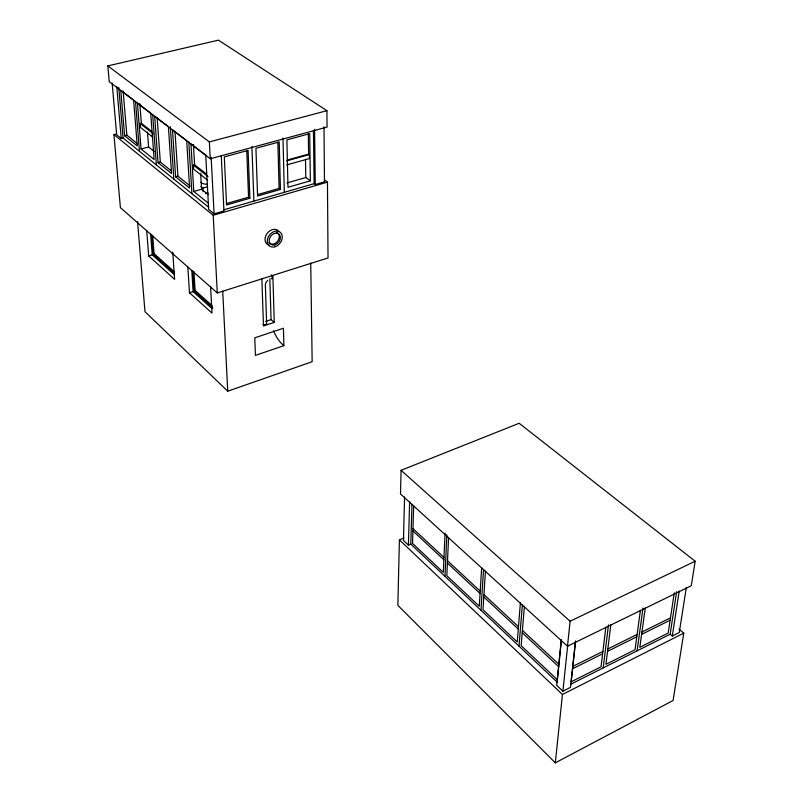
<?xml version="1.0" encoding="UTF-8"?>
<svg xmlns="http://www.w3.org/2000/svg" width="803" height="803" viewBox="0 0 803 803"><rect width="100%" height="100%" fill="white"/><g stroke="black" fill="none" stroke-linecap="round" stroke-linejoin="round"><path stroke-width="1.2" d="M404.009 537.94L399.412 539.877L397.856 605.342L555.305 762.85L673.075 700.507L683.755 633.155L678.967 629.15M401.068 470.317L400.506 493.986L567.5 646.204L691.283 585.748L695.167 561.237L519.16 423.271L401.068 470.317L570.11 621.221L567.5 646.204M404.561 497.007L403.447 540.429L408.416 545.127L410.815 544.113L411.959 504.354M408.416 545.127L409.63 501.624M413.665 505.659L412.541 543.42L443.316 572.388L445.063 532.991M444.972 576.323L446.849 534.698M448.586 537.478L446.829 575.701L479.281 606.235L481.659 567.611M480.977 610.28L483.536 569.407M485.434 571.053L482.974 609.718L517.242 641.968L520.404 602.742M518.999 646.134L522.392 604.639M524.399 606.385L521.147 645.652L557.382 679.75L561.397 640.101M561.307 639.65L556.68 685.32L562.903 691.202L570.481 687.378L575.42 641.687M555.305 762.85L562.451 694.465L399.412 539.877M562.903 691.202L567.691 645.461M575.59 640.914L571.164 681.807L601.025 666.811L605.833 627.294M603.194 667.915L608.473 624.925M610.822 624.854L605.934 664.342L635.032 649.727L640.403 610.41M637.1 650.852L643.002 608.082M645.271 608.042L639.82 647.318L668.176 633.075L674.269 592.765M570.572 684.327L670.154 634.219L676.638 591.66M670.154 634.219L672.302 636.036L679.208 591.018M686.314 587.555L679.278 632.513L672.302 636.036M267.75 280.357L266.074 282.234L265.361 284.834L266.626 323.529M562.451 694.465L683.755 633.155M572.84 666.37L602.892 651.434M607.841 648.975L637.12 634.43M641.938 632.031L670.475 617.848M572.579 668.758L602.601 653.813M607.54 651.353L636.799 636.799M641.607 634.4L670.124 620.207M570.11 621.221L695.167 561.237M137.574 221.698L144.982 311.694L227.741 391.212L312.146 361.711L310.731 263.103M283.871 345.671L255.434 355.368L254.762 337.832L283.419 328.236L283.871 345.671L281.02 343.001A26.971 11.533 71.5 0 1 273.421 330.786M272.869 275.409L274.265 322.384L263.474 325.958L261.868 278.892M265.693 321.411L271.073 319.634L274.265 322.384M116.345 133.95L113.926 134.563L120.4 207.636L217.282 292.954L328.025 257.954L327.463 182.13L324.412 179.972M192.75 270.701L193.985 290.726L195.079 290.385L212.122 305.652M187.812 266.596L189.478 292.764L193.121 291.619L212.102 308.693M151.496 234.396L153.012 253.939L154.076 253.628L174.542 271.966M146.668 230.381L148.685 255.916L152.239 254.862L174.532 274.907M224.027 209.744L314.124 183.686L315.268 184.509L324.472 181.839L324 126.804M205.688 154.407L208.66 209.412L214.09 213.819L223.937 210.968L221.277 155.892M113.926 134.563L213.207 215.274L327.463 182.13M226.416 203.581L248.559 197.217L249.894 198.241L226.566 204.966L224.308 156.876L248.087 150.412L249.894 198.241M257.452 194.657L279.083 188.444L280.438 189.448L257.582 196.032L255.926 148.274L279.213 141.95L280.438 189.448M310.37 180.826L287.976 187.28L286.892 139.863L309.707 133.659L310.37 180.826L305.792 177.543L286.982 182.933M205.668 193.613L208.077 192.931M200.951 186.497L202.908 188.053L207.606 186.738M286.791 164.896L309.366 158.572L309.316 154.567L308.613 154.086L287.203 160.058M205.658 155.099L190.953 143.867L193.784 191.455L201.563 189.277L208.348 194.687M286.701 160.881L309.316 154.567M175.616 176.821L189.598 188.083L186.697 140.625L172.494 129.785L175.616 176.821L177.925 176.188L190.06 185.935M210.245 158.763L327.052 127.085L326.931 110.684L218.416 40.15L107.833 65.916L109.228 81.655L210.245 158.763L209.352 141.91L107.833 65.916M207.274 179.862L193.653 169.172L193.413 165.137L194.597 164.816L206.291 173.94M158.05 162.668L171.571 173.568L168.389 126.653L154.668 116.174L158.05 162.668L160.329 162.055L170.969 170.607M209.352 141.91L326.931 110.684M141.057 148.987L154.136 159.526L150.703 113.153L137.433 103.025L141.057 148.987L148.585 147.009L154.216 151.506M124.606 135.737L137.273 145.935L133.599 100.094L120.761 90.297L124.606 135.737L126.844 135.165L137.574 143.777M112.159 83.131L116.686 134.824L121.233 138.507L123.1 138.036L208.76 207.335M152.761 137.072L140.525 127.466L140.214 123.572L141.358 123.281L151.737 131.381M140.214 123.572L153.413 133.88M193.413 165.137L208.027 176.56M193.784 191.455L208.258 203.119M153.012 253.939L174.392 273.13M193.985 290.726L212.805 307.619M148.685 255.916L174.632 279.364L172.755 252.182M189.478 292.764L212.022 313.13L210.547 286.39M412.983 528.655L443.979 557.463M447.512 560.755L480.204 591.138M483.938 594.611L518.467 626.701M522.412 630.375L558.938 664.322M412.913 530.934L443.878 559.771M447.412 563.064L480.064 593.477M483.787 596.95L518.276 629.07M522.221 632.734L558.697 666.711M410.815 544.113L557.423 682.369M116.776 86.654L121.233 138.507M123.14 90.97L126.844 135.165M118.774 87.427L123.1 138.036M135.496 101.339L139.461 151.275M150.633 234.205L152.239 254.862M139.832 103.677L141.358 123.281M147.451 132.053L148.585 147.009M152.67 235.309L154.076 253.628M152.66 114.357L156.374 164.956M157.177 118.031L160.329 162.055M170.336 126.653L173.849 179.089M175.014 131.652L177.925 176.188M191.807 270.46L193.121 291.619M188.795 141.84L191.927 193.714M193.935 271.615L195.079 290.385M193.403 144.44L194.597 164.816M202.908 188.053L203.119 191.797M200.67 173.438L201.563 189.277M211.149 157.368L214.09 213.819M213.207 215.274L217.282 292.954M222.722 291.198L227.741 391.212M246.772 150.643L248.559 197.217M251.901 146.457L253.889 201.101M269.818 278.912L271.073 319.634M277.868 142.221L279.083 188.444M282.987 138.036L284.312 192.308M305.501 159.446L305.792 177.543M308.322 133.89L308.613 154.086M314.595 129.343L315.268 184.509M313.451 131.06L314.124 183.686M269.025 245.116A8.713 6.655 -52.1 0 1 267.088 233.502A8.713 6.655 -52.1 0 1 278.942 231.545M276.352 232.378A6.544 4.999 -52.1 0 1 277.768 241.071A6.544 4.999 -52.1 0 1 268.895 242.586M207.094 184.188A6.504 2.911 -2.3 0 1 200.921 182.161M266.335 322.987A2.088 1.094 -1.8 0 1 265.823 324.412A2.088 1.094 -1.8 0 1 263.073 324.392M271.223 274.897A2.118 0.913 72.3 0 1 272.358 277.858A2.118 0.913 72.3 0 1 271.053 278.28M274.937 244.855A6.544 4.999 -52.1 0 0 279.585 234.737A6.544 4.999 -52.1 0 0 269.838 237.678A6.544 4.999 -52.1 0 0 274.937 244.855M274.967 246.772A8.733 6.665 -52.1 0 0 281.18 233.292A8.733 6.665 -52.1 0 0 268.182 237.186A8.733 6.665 -52.1 0 0 274.967 246.772"/></g></svg>
